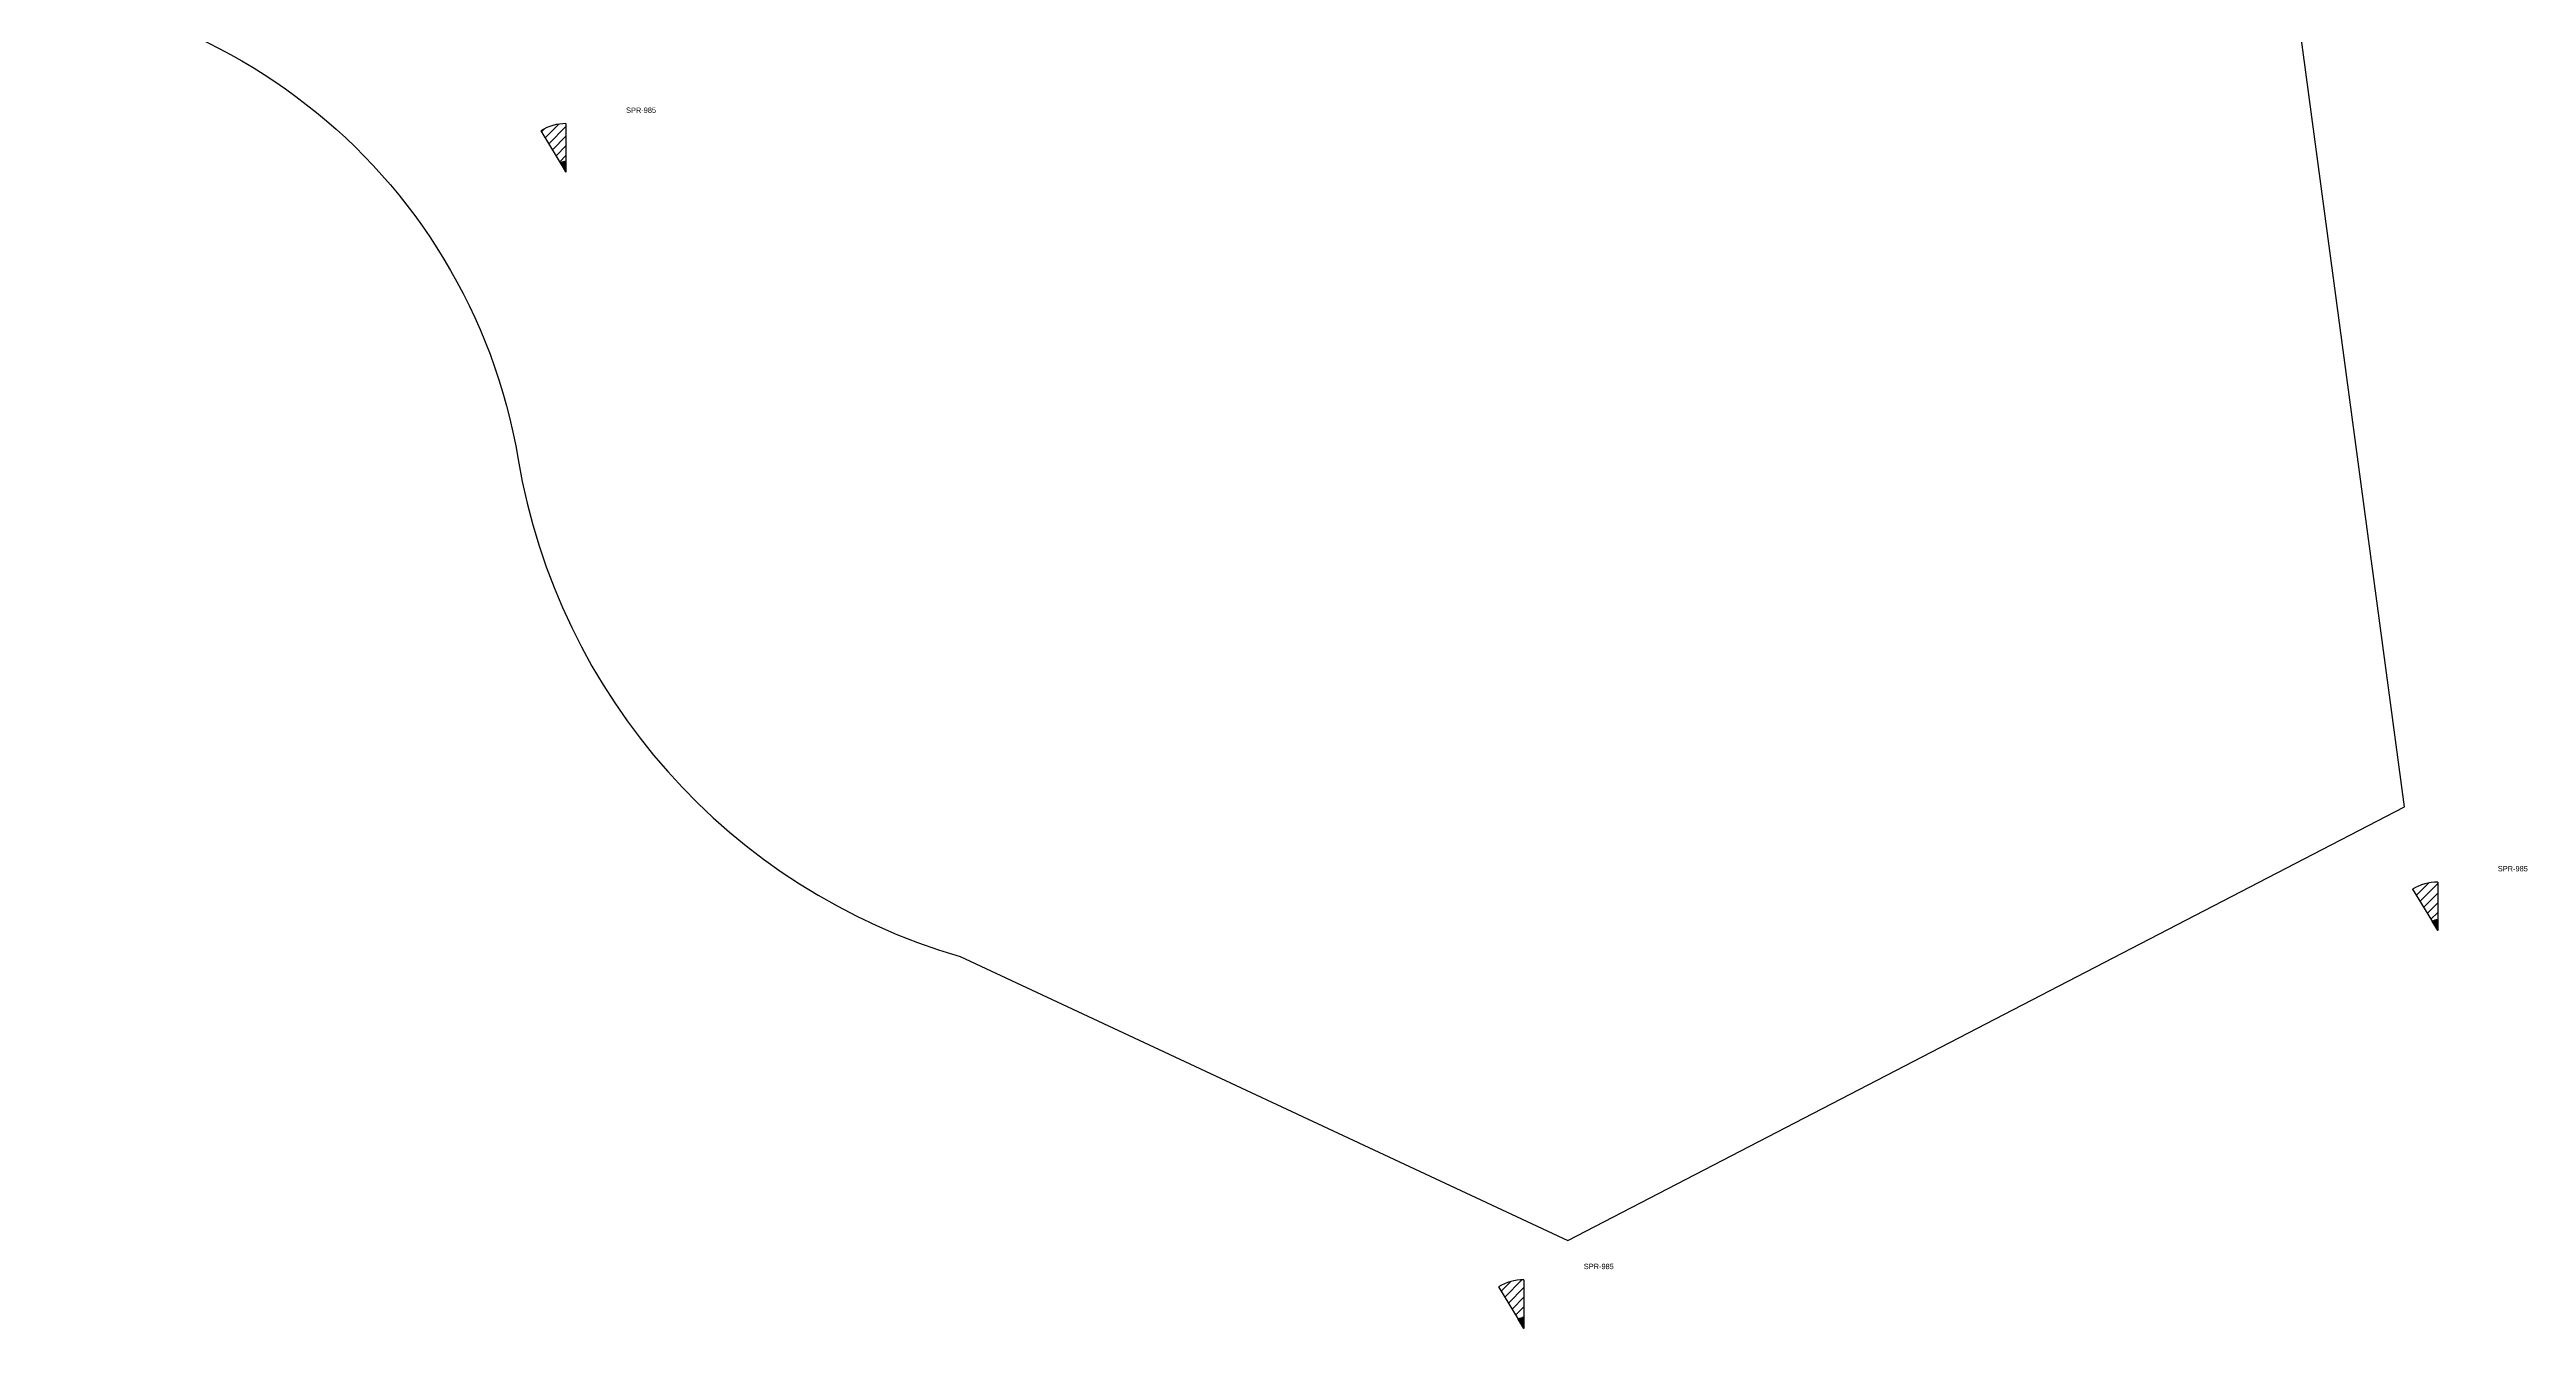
# Model space of a CAD drawing. Header units: millimetres. Extents: x 0 to 12390, y -1520 to 0.
# Drawn here: x 11215 to 12370, y -1520 to -924 of the extents above; entities that cross this region are included whole.
import ezdxf

# ---------------------------------------------------------------- set-up
doc = ezdxf.new("R2010")
doc.units = ezdxf.units.MM

# ---------------------------------------------------------------- blocks, each defined once
blk = doc.blocks.new('sprinkler')
for p, q in [((-11.8, 19.3), (0, 0)), ((0, 22.6), (0, 0)), ((0, 0), (-2.6, 4.3)), ((0, 0), (0, 5))]:
    blk.add_line(p, q)
for tag, p, flags in [('HatchTypeInner', (27.8, 23.4), 9), ('HatchScaleInner', (27.9, 18.8), 9), ('HatchColorInner', (28, 13.7), 9), ('InnerLineColor', (28.1, 8.7), 9), ('InnerLineLinetype', (28.2, 3.5), 9), ('HatchTypeOuter', (28.3, -1.3), 9), ('HatchScaleOuter', (28.4, -5.6), 9), ('HatchColorOuter', (28.5, -10), 9), ('OuterLineColor', (28.6, -15.3), 9), ('OuterLineLinetype', (28.8, -19.9), 9), ('OuterLineVisisbility', (28.8, -24.2), 9), ('Offset', (28.8, -29.4), 1), ('PolylineHandle', (28.8, -34), 1), ('VertexCode', (29.4, -38.3), 1)]:
    blk.add_attdef(tag, p, '', height=2.5, dxfattribs=dict(flags=flags))
blk.add_attdef('SPRINKLERTYPE', (28, 27.6), '', height=2.5)
blk = doc.blocks.new('186A9')
h = blk.add_hatch()
h.set_pattern_fill('ANSI31', color=3, style=0)
edge = h.paths.add_edge_path()
edge.add_line((0, 5), (0, 22.6))
edge.add_arc((0, 0), 22.6, 90, 121.2903)
edge.add_line((-11.8, 19.3), (-2.6, 4.3))
edge.add_arc((0, 0), 5, 90, 121.2903, ccw=False)
h = blk.add_hatch(color=3)
edge = h.paths.add_edge_path()
edge.add_line((0, 0), (0, 5))
edge.add_arc((0, 0), 5, 90, 121.2903)
edge.add_line((-2.6, 4.3), (0, 0))
at = {"color": 3}
for radius in [22.6, 5]:
    blk.add_arc((0, 0), radius, 90, 121.2903, dxfattribs=at)
blk = doc.blocks.new('186CC')
h = blk.add_hatch()
h.set_pattern_fill('ANSI31', color=3, style=0)
edge = h.paths.add_edge_path()
edge.add_line((0, 5), (0, 22.6))
edge.add_arc((0, 0), 22.6, 90, 121.2903)
edge.add_line((-11.8, 19.3), (-2.6, 4.3))
edge.add_arc((0, 0), 5, 90, 121.2903, ccw=False)
h = blk.add_hatch(color=3)
edge = h.paths.add_edge_path()
edge.add_line((0, 0), (0, 5))
edge.add_arc((0, 0), 5, 90, 121.2903)
edge.add_line((-2.6, 4.3), (0, 0))
at = {"color": 3}
for radius in [22.6, 5]:
    blk.add_arc((0, 0), radius, 90, 121.2903, dxfattribs=at)
blk = doc.blocks.new('18712')
h = blk.add_hatch()
h.set_pattern_fill('ANSI31', color=3, style=0)
edge = h.paths.add_edge_path()
edge.add_line((0, 5), (0, 22.6))
edge.add_arc((0, 0), 22.6, 90, 121.2903)
edge.add_line((-11.8, 19.3), (-2.6, 4.3))
edge.add_arc((0, 0), 5, 90, 121.2903, ccw=False)
h = blk.add_hatch(color=3)
edge = h.paths.add_edge_path()
edge.add_line((0, 0), (0, 5))
edge.add_arc((0, 0), 5, 90, 121.2903)
edge.add_line((-2.6, 4.3), (0, 0))
at = {"color": 3}
for radius in [22.6, 5]:
    blk.add_arc((0, 0), radius, 90, 121.2903, dxfattribs=at)

msp = doc.modelspace()

# ---------------------------------------------------------------- linework, layer by layer
msp.add_lwpolyline([(11149.9, -893.9, -0.388981), (11433.4, -1114.6, 0.287413), (11639.5, -1346.3), (11922.9, -1478.7), (12313.2, -1276.5), (12246.9, -783.6), (11967.1, -772.6), (11771.1, -478.8), (11767, -481.6), (11771.1, -478.8), (11731.5, -419.5), (11733.4, -414.8), (11731.5, -419.5), (11731.5, -419.5), (11453.1, -484.2), (11454.3, -489.1), (11453.1, -484.2), (11304.5, -518.8), (10711.8, -327.5, 0.412877)], format="xyb")

# ---------------------------------------------------------------- block references
for p in [(11455.7, -980.7), (12328.7, -1334.2), (11902.4, -1519.6)]:
    msp.add_blockref('sprinkler', p).add_auto_attribs({'SPRINKLERTYPE': 'SPR-985'})
for name, p in [('18712', (11455.7, -980.7)), ('186A9', (12328.7, -1334.2)), ('186CC', (11902.4, -1519.6))]:
    msp.add_blockref(name, p)

doc.saveas('drawing.dxf')
